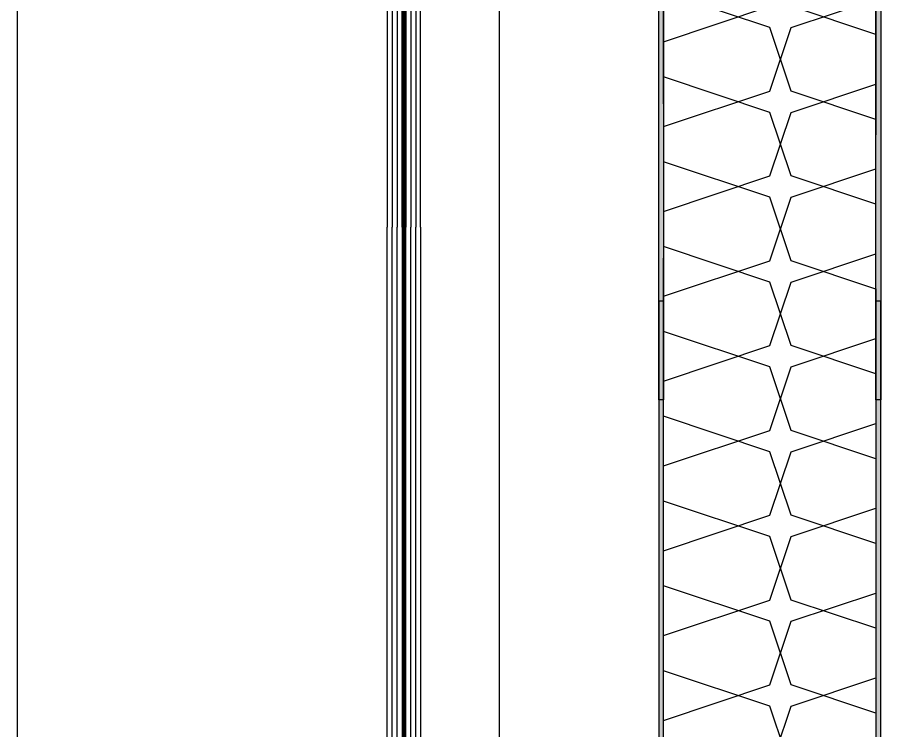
# Model space of a CAD drawing. Header units: millimetres. Extents: x 12351878 to 12381578, y 696206 to 738256.
# Drawn here: x 12356634.5 to 12356984.5, y 728824.7 to 729113.9 of the extents above; entities that cross this region are included whole.
import ezdxf

# ---------------------------------------------------------------- set-up
doc = ezdxf.new("R2010")
doc.units = ezdxf.units.MM
doc.header["$LTSCALE"] = 1000
doc.linetypes.add('CENTER2', pattern=[28.575000000000003, 19.05, -3.175, 3.175, -3.175])
doc.linetypes.add('HIDDEN', pattern=[0.125, 0.0625, -0.0625])
for name, color, linetype in [('ALUM', 1, 'Continuous'), ('ELASTOMER', 6, 'Continuous'), ('ELASTOMER-V', 241, 'Continuous'), ('ELASTROMER-V', 241, 'Continuous'), ('EXTRUSION-V', 141, 'Continuous'), ('EXTRUSION2', 133, 'Continuous'), ('FASTENER', 191, 'Continuous'), ('GLASS', 1, 'Continuous'), ('GLASS-V', 11, 'Continuous'), ('INSUL', 8, 'HIDDEN'), ('SILICONE', 8, 'Continuous'), ('SYMBOL', 7, 'Continuous'), ('铝板断面填充', 14, 'Continuous')]:
    doc.layers.add(name, color=color, linetype=linetype)

# ---------------------------------------------------------------- blocks, each defined once
blk = doc.blocks.new('*U148')
at = {"layer": 'GLASS'}
for points in [[(380.0000871404153, 11.49999999061559), (1.000000000007276, 11.5), (7.275957614183426e-12, 10.5), (0, 6.5), (0.999999999996362, 5.5), (380.0000871404044, 5.499999990608312)], [(380.0000871404153, 3.999999990615588), (1.000000000007276, 4), (7.275957614183426e-12, 3), (0, -1), (0.999999999996362, -2), (380.0000871404044, -2.000000009391688)]]:
    blk.add_lwpolyline(points, dxfattribs=at)
at = {"layer": 'GLASS-V'}
for p, q in [((3.637978807091713e-12, 9.5), (380.0000871404117, 9.499999990608313)), ((0, 7.5), (380.0000871404044, 7.499999990608312)), ((3.637978807091713e-12, 2), (380.0000871404117, 1.999999990608312)), ((0, 0), (380.0000871404044, -9.391688285718507e-09))]:
    blk.add_line(p, q, dxfattribs=at)
at = {"layer": 'GLASS-V', "linetype": 'HIDDEN', "const_width": 1.499999999999999}
blk.add_lwpolyline([(1.000000000003638, 4.75), (380.0000871404153, 4.750171039451497)], dxfattribs=at)
blk = doc.blocks.new('*U149')
at = {"layer": 'GLASS'}
for points in [[(480.9999172208585, 11.49999998811938), (1.000000000007276, 11.5), (7.275957614183426e-12, 10.5), (0, 6.5), (0.999999999996362, 5.5), (480.9999172208476, 5.499999988112105)], [(480.9999172208585, 3.99999998811938), (1.000000000007276, 4), (7.275957614183426e-12, 3), (0, -1), (0.999999999996362, -2), (480.9999172208476, -2.000000011887896)]]:
    blk.add_lwpolyline(points, dxfattribs=at)
at = {"layer": 'GLASS-V'}
for p, q in [((3.637978807091713e-12, 9.5), (480.9999172208549, 9.499999988112105)), ((0, 7.5), (480.9999172208476, 7.499999988112105)), ((3.637978807091713e-12, 2), (480.9999172208549, 1.999999988112105)), ((0, 0), (480.9999172208476, -1.188789540020684e-08))]:
    blk.add_line(p, q, dxfattribs=at)
at = {"layer": 'GLASS-V', "linetype": 'HIDDEN', "const_width": 1.499999999999999}
blk.add_lwpolyline([(1.000000000003638, 4.75), (480.9999172208585, 4.75017103695529)], dxfattribs=at)
blk = doc.blocks.new('*U133')
at = {"linetype": 'CENTER2', "ltscale": 0.5}
blk.add_line((0, 5.682552812322683), (0, -13.72271173098998), dxfattribs=at)
at = {"color": 0, "linetype": 'ByBlock'}
blk.add_lwpolyline([(-0.6749999999992724, 2.506874680595502), (-1.174999999999272, 3.599999999998545), (-2.999999999998181, 3.600000000002183, 0.4142135623730951), (-5.399999999999636, 1.200000000000728), (-5.399999999999636, 0), (5.399999999999636, 0), (5.400000000001455, 1.19999999999709, 0.4142135623730951), (3.000000000001819, 3.599999999998545), (1.174999999999272, 3.599999999998545), (0.6749999999992724, 2.506874680595502)], format="xyb", close=True, dxfattribs=at)
blk = doc.blocks.new('*U156')
at = {"layer": 'ELASTOMER-V', "linetype": 'ByBlock'}
h = blk.add_hatch(dxfattribs=at)
h.set_pattern_fill('HONEY', color=256, scale=10, angle=90.00000000002557, style=0)
h.set_pattern_definition([(90, (777.9763210752899, -18948.4054980909), (-1.082531754731385, 1.874999999999516), [1.25, -2.5]), (210.0000000000255, (777.9763210752899, -18948.4054980909), (-1.082531754729711, -1.875000000000482), [1.249999999999997, -2.499999999999994]), (150.0000000000255, (777.9763210752899, -18948.4054980909), (-2.165063509461096, -9.662e-13), [-2.5, 1.25])])
edge = h.paths.add_edge_path()
edge.add_arc((6.00000064651249, 11.73395076351153), 5.999999344334356, 0, 360)
at = {"layer": 'SILICONE'}
h = blk.add_hatch(dxfattribs=at)
h.set_pattern_fill('AR-SAND', color=256, angle=90.00000000002557, style=0)
h.set_pattern_definition([(127.5000000000256, (777.9763210752899, -18948.4054980909), (-1.92682376901313, -0.0629933581104684), [0, -1.52, 0, -1.7, 0, -1.625]), (97.50000000002554, (777.9763210752899, -18948.4054980909), (-2.82214606523053, 1.769776705266466), [0, -0.82, 0, -1.369999999999999, 0, -0.525]), (57.50000000002556, (777.9763210752899, -18949.63549809088), (-0.0056590535383553, 3.114141861751492), [0, -0.4999999999999977, 0, -1.79999999999999, 0, -2.34999999999998]), (47.50000000002557, (777.9763210752899, -18949.63549809088), (-0.8776755649355914, 3.006126604571902), [0, -0.25, 0, -1.179999999999999, 0, -1.35])])
edge = h.paths.add_edge_path()
edge.add_line((-1.223408617079258e-06, 11.73395025841455), (0, 0))
edge.add_arc((5.999999995414328, -13.71720165333131), 14.97202795693112, 66.37509497301721, 113.62490502698279, ccw=False)
edge.add_line((11.99999999082866, 0), (11.9999999908614, 11.73395126860851))
edge.add_arc((6.000000646510671, 11.73395076350608), 5.999999344350748, -179.99999517673064, 4.8233733878078056e-06, ccw=False)
at = {"layer": '铝板断面填充', "linetype": 'ByBlock'}
h = blk.add_hatch(color=256, dxfattribs=at)
h.dxf.hatch_style = 1
h.paths.add_polyline_path([(420.0000890922831, 1.999999999858417), (394.1822043904988, 1.999999999843866), (13.99999999082866, 2), (13.9999999908614, 22), (0.9999999908613972, 22), (0.9999999908613972, 19.99999999999272), (11.9999999908614, 19.99999999999272), (11.99999999082866, 0), (394.1822043904988, -1.561345449412971e-10), (420.0000890922831, -1.488585873271137e-10)])
at = {"layer": 'ALUM'}
blk.add_lwpolyline([(420.0000890922831, 1.999999999858417), (394.1822043904988, 1.999999999843866), (13.99999999082866, 2), (13.9999999908614, 22), (0.9999999908613972, 22), (0.9999999908613972, 19.99999999999272), (11.9999999908614, 19.99999999999272), (11.99999999082866, 0), (394.1822043904988, -1.561345449412971e-10), (420.0000890922831, -1.488585873271137e-10)], close=True, dxfattribs=at)
at = {"layer": 'ELASTOMER'}
blk.add_circle((6.00000064651249, 11.73395076351153), 5.999999344334356, dxfattribs=at)
at = {"layer": 'EXTRUSION2'}
blk.add_lwpolyline([(-9.138602763414383e-09, 42), (-9.138602763414383e-09, 22), (19.9999999908614, 22), (19.9999999908614, 25), (2.999999990861397, 25), (2.999999990861397, 42)], close=True, dxfattribs=at)
at = {"layer": 'SILICONE'}
blk.add_lwpolyline([(-1.223408617079258e-06, 11.73395025841455), (0, 0), (0, 0, -0.2091377174264752), (11.99999999082866, 0), (11.9999999908614, 11.73395126860851, -1.000000000000909), (1.302159944316372e-06, 11.73395025841455)], format="xyb", dxfattribs=at)
at = {"layer": 'FASTENER', "xscale": -0.8333333333333337, "yscale": 0.8333333333333337, "zscale": 0.8333333333333337}
for p, rotation in [((2.999999990861397, 33.5), 269.9999999999745), ((6.499999990861397, 19.99999999999272), 180)]:
    blk.add_blockref('*U133', p, dxfattribs=dict(at, rotation=rotation))
blk = doc.blocks.new('*U155')
at = {"layer": 'INSUL'}
h = blk.add_hatch(dxfattribs=at)
h.set_pattern_fill('保温棉50', color=256, scale=4.298127259997456, angle=90, pattern_type=2)
h.set_pattern_definition([(108.4349488229, (4.298127259986088, -84.81947217989064), (-85.96254519989373, 223.5026175200561), [27.18393566857991, -244.6535006285731]), (18.43494882299999, (-81.66441793996306, -110.6082357398754), (171.925090399852, 68.7700361601878), [81.55266663119177, -190.2847696659613]), (71.565051177, (-4.298127260008826, -84.81947217989064), (6.041983059165127e-11, 34.3850180799565), [27.1839356685799, -244.6535006285729]), (161.5650511771, (-4.298127260008826, -59.0307086199059), (-85.96254520004057, 17.1925090400064), [81.55266663119174, -190.2847696659613])])
h.paths.add_polyline_path([(-1.13686837721616e-11, -71.92509039989827), (85.96254519993776, -71.92509039989827), (85.96254519993776, 728.0749213740462), (-1.13686837721616e-11, 728.0749213740462)])
blk.add_lwpolyline([(-1.13686837721616e-11, -71.92509039989827), (85.96254519993776, -71.92509039989827), (85.96254519993776, 728.0749213740462), (-1.13686837721616e-11, 728.0749213740462)], close=True, dxfattribs=at)
blk = doc.blocks.new('*U52')
at = {"linetype": 'CENTER2', "ltscale": 0.5}
blk.add_line((0, 5.682552812322683), (0, -12.18191840410441), dxfattribs=at)
at = {"color": 0, "linetype": 'ByBlock'}
blk.add_lwpolyline([(-0.6749999999992724, 2.506874680595502), (-1.174999999999272, 3.599999999998545), (-2.999999999998181, 3.600000000002183, 0.4142135623730951), (-5.399999999999636, 1.200000000000728), (-5.399999999999636, 0), (5.399999999999636, 0), (5.400000000001455, 1.19999999999709, 0.4142135623730951), (3.000000000001819, 3.599999999998545), (1.174999999999272, 3.599999999998545), (0.6749999999992724, 2.506874680595502)], format="xyb", close=True, dxfattribs=at)
blk = doc.blocks.new('*U129')
at = {"layer": 'SILICONE'}
h = blk.add_hatch(dxfattribs=at)
h.set_pattern_fill('AR-SAND', color=256, angle=360, style=0)
h.set_pattern_definition([(37.50000000000001, (-168113.4342088352, 18410.14863492221), (-0.0629933581096077, 1.926823769013158), [0, -1.52, 0, -1.7, 0, -1.625]), (7.499999999999977, (-168113.4342088352, 18410.14863492221), (1.769776705267727, 2.822146065229739), [0, -0.82, 0, -1.37, 0, -0.525]), (327.5, (-168114.6642088352, 18410.14863492221), (3.114141861751495, 0.0056590535369642), [0, -0.5, 0, -1.8, 0, -2.35]), (317.5, (-168114.6642088352, 18410.14863492221), (3.006126604572293, 0.8776755649342485), [0, -0.2499999999999994, 0, -1.179999999999995, 0, -1.349999999999995])])
h.paths.add_polyline_path([(0, 5), (10, 1), (10, 0), (0, 0)])
at = {"layer": '铝板断面填充', "linetype": 'ByBlock'}
blk.add_hatch(color=14, dxfattribs=at).paths.add_polyline_path([(0, 420.0000890814553), (-1.455191522836685e-11, 5), (10, 1), (30, 1), (30, 3), (10.3851648071286, 3), (1.999999999985448, 6.354065922845621), (2, 420.0000890814553)])
at = {"layer": 'ALUM', "linetype": 'ByBlock'}
blk.add_lwpolyline([(0, 420.0000890814553), (-1.455191522836685e-11, 5), (10, 1), (30, 1), (30, 3), (10.3851648071286, 3), (1.999999999985448, 6.354065922845621), (2, 420.0000890814553)], close=True, dxfattribs=at)
at = {"layer": 'ELASTROMER-V', "linetype": 'HIDDEN'}
blk.add_lwpolyline([(29.99999106871837, 0), (9.999991068718373, 0), (9.999991068718373, 1), (29.99999106871837, 1)], close=True, dxfattribs=at)
at = {"layer": 'SILICONE'}
blk.add_lwpolyline([(0, 5), (10, 1), (10, 0), (0, 0)], close=True, dxfattribs=at)
at = {"layer": 'FASTENER', "xscale": 0.6666666666666666, "yscale": 0.6666666666666666, "zscale": 0.6666666666666666}
blk.add_blockref('*U52', (20.19258240355703, 3), dxfattribs=at)
blk = doc.blocks.new('apqs03')
at = {"layer": 'EXTRUSION-V'}
blk.add_line((3232.49996916391, 1005.854496315937, -3.970925637230901e-08), (3232.499969162047, 1905.854496316169, -3.970925637230901e-08), dxfattribs=at)
at = {"layer": 'EXTRUSION-V', "elevation": -8.139216837791313e-08}
blk.add_lwpolyline([(3037, 2655.571652868181), (3037, -1584.428432314191)], dxfattribs=at)
at = {"color": 0, "linetype": 'ByBlock'}
for name, p, rotation in [('*U148', (3188.999974915758, 1835.854583455832), 270), ('*U156', (3386.999962512404, 1005.854484542273, -3.97092563723088e-08), 90)]:
    blk.add_blockref(name, p, dxfattribs=dict(at, rotation=rotation))
at = {"color": 0, "linetype": 'ByBlock', "xscale": -1}
for name, p, rotation in [('*U156', (3386.999962512404, 1805.854496306973, -3.970925637230901e-08), 90), ('*U149', (3188.999974915758, 974.8545790942153), 270)]:
    blk.add_blockref(name, p, dxfattribs=dict(at, rotation=rotation))
at = {"linetype": 'ByBlock', "xscale": -1, "rotation": 180}
blk.add_blockref('*U129', (3296.999928705394, 1805.854496316053, -3.970925637230901e-08), dxfattribs=at)
at = {"linetype": 'ByBlock'}
blk.add_blockref('*U129', (3296.999928705394, 1005.854484553798, -3.97092563723088e-08), dxfattribs=at)
at = {"layer": 'INSUL', "xscale": -1}
blk.add_blockref('*U155', (3384.962473904714, 1077.779574942077, -3.97092563723088e-08), dxfattribs=at)

msp = doc.modelspace()

# ---------------------------------------------------------------- block references
at = {"layer": 'SYMBOL'}
msp.add_blockref('apqs03', (12353597.50000522, 727572.9283430666), dxfattribs=at)

doc.saveas('drawing.dxf')
